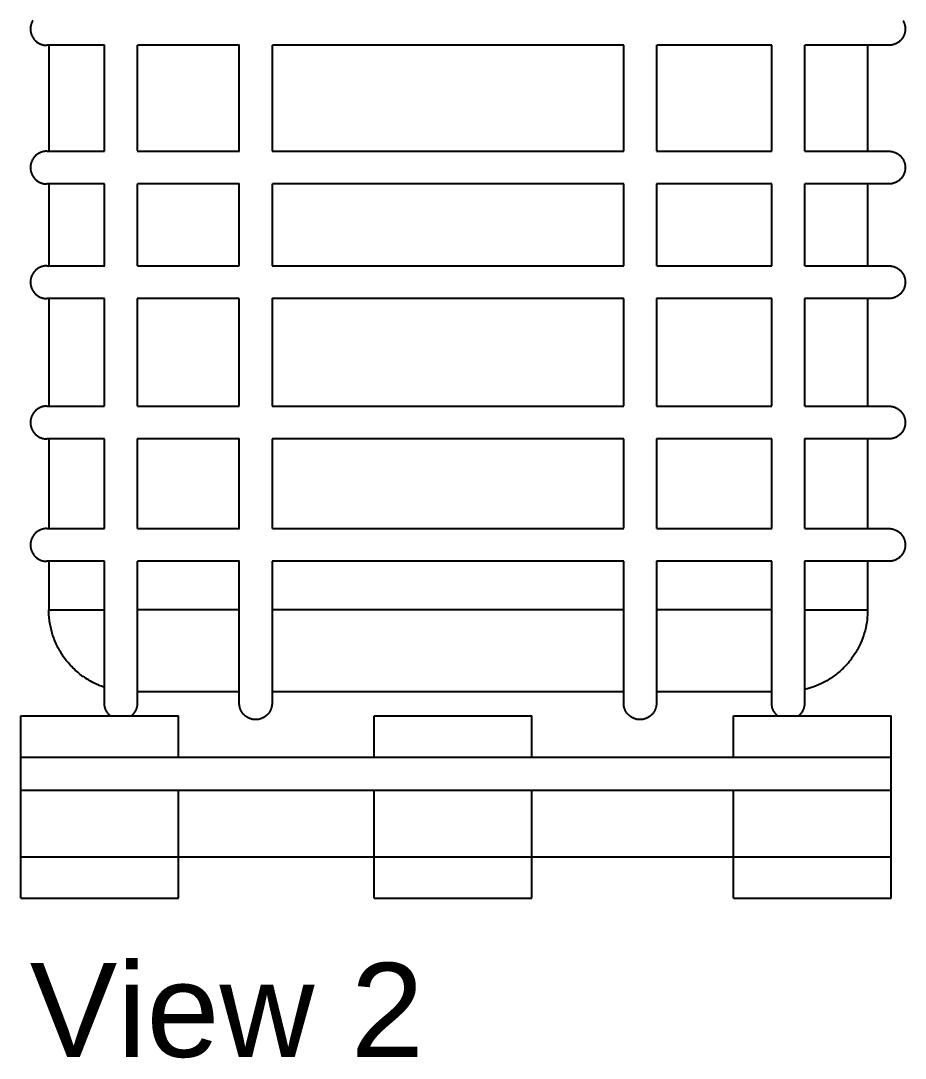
# Model space of a CAD drawing. Header units: millimetres. Extents: x 1.5 to 37.9, y -0.3 to 12.6.
# Drawn here: x 10.155 to 11.235, y 4.995 to 6.262 of the extents above; entities that cross this region are included whole.
import ezdxf

# ---------------------------------------------------------------- set-up
doc = ezdxf.new("R2010")
doc.units = ezdxf.units.MM
doc.layers.add('0.2', color=6, linetype='Continuous', lineweight=15)
doc.layers.add('0.3', color=4, linetype='Continuous', lineweight=20)

msp = doc.modelspace()

# ---------------------------------------------------------------- linework, layer by layer
at = {"layer": '0.2', "lineweight": -3}
for points in [[(10.1891, 5.5431), (10.2572, 5.5431)], [(10.4221, 5.5431), (10.2975, 5.5431)], [(10.8913, 5.5431), (10.4623, 5.5431)], [(11.0721, 5.5431), (10.9315, 5.5431)], [(11.1119, 5.5431), (11.1684, 5.5431), (11.1842, 5.5431), (11.188, 5.5431), (11.1889, 5.5431), (11.1891, 5.5431), (11.1891, 5.5431), (11.1891, 5.5431), (11.1891, 5.5431), (11.1891, 5.5431)], [(10.1549, 5.3631), (10.1549, 5.4136)], [(10.1549, 5.4136), (10.3476, 5.4136)], [(10.3476, 5.3631), (10.3476, 5.4136)], [(10.5865, 5.3631), (10.5865, 5.4136)], [(10.5865, 5.4136), (10.7792, 5.4136)], [(10.7792, 5.3631), (10.7792, 5.4136)], [(11.0253, 5.3631), (11.0253, 5.4136)], [(11.0253, 5.4136), (11.218, 5.4136)], [(11.218, 5.3631), (11.218, 5.4136)], [(10.1549, 5.323), (10.1549, 5.3631)], [(10.1549, 5.3631), (11.0252, 5.3631)], [(11.0253, 5.3631), (11.218, 5.3631)], [(11.218, 5.323), (11.218, 5.3631)], [(10.1549, 5.2416), (10.1549, 5.323)], [(10.1549, 5.323), (11.218, 5.323)], [(10.3476, 5.2416), (10.3476, 5.323)], [(10.5865, 5.2416), (10.5865, 5.323)], [(10.7792, 5.2416), (10.7792, 5.323)], [(11.0253, 5.2416), (11.0253, 5.323)], [(11.218, 5.2416), (11.218, 5.323)], [(10.1549, 5.1911), (10.1549, 5.2416)], [(10.1549, 5.2416), (10.3476, 5.2416)], [(10.3476, 5.1911), (10.3476, 5.2416)], [(10.3476, 5.2416), (10.586, 5.2416)], [(10.5865, 5.2416), (10.7792, 5.2416)], [(10.5865, 5.1911), (10.5865, 5.2416)], [(10.7792, 5.1911), (10.7792, 5.2416)], [(10.7792, 5.2416), (11.0253, 5.2416)], [(11.0253, 5.1911), (11.0253, 5.2416)], [(11.0253, 5.2416), (11.218, 5.2416)], [(11.218, 5.1911), (11.218, 5.2416)], [(10.1549, 5.1911), (10.3476, 5.1911)], [(10.5865, 5.1911), (10.7792, 5.1911)], [(11.0253, 5.1911), (11.218, 5.1911)]]:
    msp.add_lwpolyline(points, dxfattribs=at)
at = {"layer": '0.3', "lineweight": -3}
for points in [[(10.1697, 6.2628), (10.1693, 6.2622), (10.169, 6.2617), (10.1687, 6.2611), (10.1684, 6.2604), (10.1681, 6.2598), (10.1679, 6.2592), (10.1677, 6.2586), (10.1675, 6.258), (10.1673, 6.2573), (10.1672, 6.2567), (10.1671, 6.2561), (10.167, 6.2555), (10.1669, 6.2549), (10.1668, 6.2543), (10.1668, 6.2537), (10.1667, 6.253), (10.1667, 6.2524)], [(11.2321, 6.2628), (11.2324, 6.2622), (11.2327, 6.2617), (11.233, 6.2611), (11.2333, 6.2604), (11.2336, 6.2598), (11.2338, 6.2592), (11.234, 6.2586), (11.2342, 6.258), (11.2344, 6.2573), (11.2345, 6.2567), (11.2347, 6.2561), (11.2348, 6.2555), (11.2348, 6.2549), (11.2349, 6.2543), (11.235, 6.2537), (11.235, 6.253), (11.235, 6.2524)], [(10.1667, 6.2524), (10.1667, 6.2518), (10.1668, 6.2511), (10.1668, 6.2505), (10.1669, 6.2499), (10.167, 6.2493), (10.1671, 6.2487), (10.1672, 6.2481), (10.1673, 6.2475), (10.1675, 6.2468), (10.1677, 6.2462), (10.1679, 6.2456), (10.1681, 6.245), (10.1684, 6.2444), (10.1687, 6.2437), (10.169, 6.2431), (10.1693, 6.2426), (10.1697, 6.242), (10.17, 6.2414), (10.1704, 6.2408), (10.1708, 6.2403), (10.171, 6.24), (10.1712, 6.2397), (10.1717, 6.2392), (10.1721, 6.2387), (10.1726, 6.2382), (10.1731, 6.2377), (10.1736, 6.2373), (10.1741, 6.2368), (10.1747, 6.2364), (10.1752, 6.236), (10.1758, 6.2356), (10.1764, 6.2353), (10.177, 6.235), (10.1775, 6.2346), (10.1781, 6.2343), (10.1787, 6.2341), (10.1794, 6.2338), (10.18, 6.2336), (10.1806, 6.2334), (10.1812, 6.2332), (10.1818, 6.233), (10.1824, 6.2329), (10.183, 6.2327), (10.1837, 6.2326), (10.1843, 6.2326), (10.1849, 6.2325), (10.1855, 6.2324), (10.1861, 6.2324), (10.1867, 6.2324)], [(11.235, 6.2524), (11.235, 6.2518), (11.235, 6.2511), (11.2349, 6.2505), (11.2348, 6.2499), (11.2348, 6.2493), (11.2347, 6.2487), (11.2345, 6.2481), (11.2344, 6.2475), (11.2342, 6.2468), (11.234, 6.2462), (11.2338, 6.2456), (11.2336, 6.245), (11.2333, 6.2444), (11.233, 6.2437), (11.2327, 6.2431), (11.2324, 6.2426), (11.2321, 6.242), (11.2317, 6.2414), (11.2313, 6.2408), (11.2309, 6.2403), (11.2307, 6.24), (11.2305, 6.2397), (11.23, 6.2392), (11.2296, 6.2387), (11.2291, 6.2382), (11.2286, 6.2377), (11.2281, 6.2373), (11.2276, 6.2368), (11.227, 6.2364), (11.2265, 6.236), (11.2259, 6.2356), (11.2254, 6.2353), (11.2248, 6.235), (11.2242, 6.2346), (11.2236, 6.2343), (11.223, 6.2341), (11.2224, 6.2338), (11.2218, 6.2336), (11.2211, 6.2334), (11.2205, 6.2332), (11.2199, 6.233), (11.2193, 6.2329), (11.2187, 6.2327), (11.2181, 6.2326), (11.2175, 6.2326), (11.2169, 6.2325), (11.2162, 6.2324), (11.2156, 6.2324), (11.215, 6.2324)], [(10.2573, 6.2324), (10.1867, 6.2324)], [(10.1891, 6.2324), (10.1891, 6.1031)], [(10.2572, 6.1031), (10.2572, 6.2324)], [(10.2972, 6.2324), (10.2972, 6.1034)], [(10.4221, 6.2324), (10.2975, 6.2324)], [(10.4218, 6.1031), (10.4218, 6.2324)], [(10.4618, 6.2324), (10.4618, 6.1031)], [(10.8913, 6.2324), (10.4623, 6.2324)], [(10.8912, 6.1031), (10.8912, 6.2324)], [(10.9312, 6.2324), (10.9312, 6.1035)], [(11.0721, 6.2324), (10.9316, 6.2324)], [(11.0719, 6.1031), (11.0719, 6.2324)], [(11.1119, 6.2324), (11.1119, 6.1031)], [(11.215, 6.2324), (11.1123, 6.2324)], [(11.1891, 6.2324), (11.1891, 6.1031)], [(10.1867, 6.1031), (10.1861, 6.1031), (10.1855, 6.103), (10.1849, 6.103), (10.1843, 6.1029), (10.1837, 6.1028), (10.183, 6.1027), (10.1824, 6.1026), (10.1818, 6.1025), (10.1812, 6.1023), (10.1806, 6.1021), (10.18, 6.1019), (10.1794, 6.1017), (10.1787, 6.1014), (10.1781, 6.1012), (10.1775, 6.1009), (10.177, 6.1005), (10.1764, 6.1002), (10.1758, 6.0998), (10.1752, 6.0995), (10.1747, 6.0991), (10.1741, 6.0986), (10.1736, 6.0982), (10.1731, 6.0977), (10.1726, 6.0973), (10.1721, 6.0968), (10.1717, 6.0963), (10.1712, 6.0957), (10.171, 6.0955), (10.1708, 6.0952), (10.1704, 6.0947), (10.17, 6.0941), (10.1697, 6.0935), (10.1693, 6.0929), (10.169, 6.0923), (10.1687, 6.0917), (10.1684, 6.0911), (10.1681, 6.0905), (10.1679, 6.0899), (10.1677, 6.0893), (10.1675, 6.0887), (10.1673, 6.088), (10.1672, 6.0874), (10.1671, 6.0868), (10.167, 6.0862), (10.1669, 6.0856), (10.1668, 6.085), (10.1668, 6.0843), (10.1667, 6.0837), (10.1667, 6.0831)], [(10.1867, 6.1031), (10.2572, 6.1031)], [(10.2973, 6.1031), (10.4219, 6.1031)], [(10.4621, 6.1031), (10.8912, 6.1031)], [(10.9314, 6.1031), (11.0719, 6.1031)], [(11.1122, 6.1031), (11.215, 6.1031)], [(11.215, 6.1031), (11.2156, 6.1031), (11.2162, 6.103), (11.2169, 6.103), (11.2175, 6.1029), (11.2181, 6.1028), (11.2187, 6.1027), (11.2193, 6.1026), (11.2199, 6.1025), (11.2205, 6.1023), (11.2211, 6.1021), (11.2218, 6.1019), (11.2224, 6.1017), (11.223, 6.1014), (11.2236, 6.1012), (11.2242, 6.1009), (11.2248, 6.1005), (11.2254, 6.1002), (11.2259, 6.0998), (11.2265, 6.0995), (11.227, 6.0991), (11.2276, 6.0986), (11.2281, 6.0982), (11.2286, 6.0977), (11.2291, 6.0973), (11.2296, 6.0968), (11.23, 6.0963), (11.2305, 6.0957), (11.2307, 6.0955), (11.2309, 6.0952), (11.2313, 6.0947), (11.2317, 6.0941), (11.2321, 6.0935), (11.2324, 6.0929), (11.2327, 6.0923), (11.233, 6.0917), (11.2333, 6.0911), (11.2336, 6.0905), (11.2338, 6.0899), (11.234, 6.0893), (11.2342, 6.0887), (11.2344, 6.088), (11.2345, 6.0874), (11.2347, 6.0868), (11.2348, 6.0862), (11.2348, 6.0856), (11.2349, 6.085), (11.235, 6.0843), (11.235, 6.0837), (11.235, 6.0831)], [(10.1667, 6.0831), (10.1667, 6.0825), (10.1668, 6.0818), (10.1668, 6.0812), (10.1669, 6.0806), (10.167, 6.08), (10.1671, 6.0794), (10.1672, 6.0787), (10.1673, 6.0782), (10.1675, 6.0775), (10.1677, 6.0769), (10.1679, 6.0763), (10.1681, 6.0757), (10.1684, 6.075), (10.1687, 6.0744), (10.169, 6.0738), (10.1693, 6.0733), (10.1697, 6.0727), (10.17, 6.0721), (10.1704, 6.0715), (10.1708, 6.071), (10.171, 6.0707), (10.1712, 6.0704), (10.1717, 6.0699), (10.1721, 6.0694), (10.1726, 6.0689), (10.1731, 6.0684), (10.1736, 6.068), (10.1741, 6.0675), (10.1747, 6.0671), (10.1752, 6.0667), (10.1758, 6.0663), (10.1764, 6.066), (10.177, 6.0656), (10.1775, 6.0653), (10.1781, 6.065), (10.1787, 6.0647), (10.1794, 6.0645), (10.18, 6.0643), (10.1806, 6.0641), (10.1812, 6.0639), (10.1818, 6.0637), (10.1824, 6.0636), (10.183, 6.0634), (10.1837, 6.0633), (10.1843, 6.0632), (10.1849, 6.0632), (10.1855, 6.0631), (10.1861, 6.0631), (10.1867, 6.0631)], [(11.235, 6.0831), (11.235, 6.0825), (11.235, 6.0818), (11.2349, 6.0812), (11.2348, 6.0806), (11.2348, 6.08), (11.2347, 6.0794), (11.2345, 6.0787), (11.2344, 6.0782), (11.2342, 6.0775), (11.234, 6.0769), (11.2338, 6.0763), (11.2336, 6.0757), (11.2333, 6.075), (11.233, 6.0744), (11.2327, 6.0738), (11.2324, 6.0733), (11.2321, 6.0727), (11.2317, 6.0721), (11.2313, 6.0715), (11.2309, 6.071), (11.2307, 6.0707), (11.2305, 6.0704), (11.23, 6.0699), (11.2296, 6.0694), (11.2291, 6.0689), (11.2286, 6.0684), (11.2281, 6.068), (11.2276, 6.0675), (11.227, 6.0671), (11.2265, 6.0667), (11.2259, 6.0663), (11.2254, 6.066), (11.2248, 6.0656), (11.2242, 6.0653), (11.2236, 6.065), (11.223, 6.0647), (11.2224, 6.0645), (11.2218, 6.0643), (11.2211, 6.0641), (11.2205, 6.0639), (11.2199, 6.0637), (11.2193, 6.0636), (11.2187, 6.0634), (11.2181, 6.0633), (11.2175, 6.0632), (11.2169, 6.0632), (11.2162, 6.0631), (11.2156, 6.0631), (11.215, 6.0631)], [(10.2572, 6.0631), (10.1867, 6.0631)], [(10.1891, 6.0631), (10.1891, 5.9633)], [(10.2572, 5.9631), (10.2572, 6.0632)], [(10.2972, 6.0631), (10.2972, 5.9631)], [(10.4218, 6.0631), (10.2974, 6.0631)], [(10.4218, 5.9631), (10.4218, 6.0635)], [(10.4618, 6.0631), (10.4618, 5.9631)], [(10.8912, 6.0631), (10.4622, 6.0631)], [(10.8912, 5.9631), (10.8912, 6.0631)], [(10.9312, 6.0631), (10.9312, 5.9631)], [(11.072, 6.0631), (10.9314, 6.0631)], [(11.0719, 5.9631), (11.0719, 6.0631)], [(11.1119, 6.0631), (11.1119, 5.9631)], [(11.215, 6.0631), (11.1122, 6.0631)], [(11.1891, 6.0631), (11.1891, 5.9633)], [(10.1867, 5.9631), (10.1861, 5.9631), (10.1855, 5.9631), (10.1849, 5.9631), (10.1843, 5.963), (10.1837, 5.9629), (10.183, 5.9628), (10.1824, 5.9627), (10.1818, 5.9625), (10.1812, 5.9624), (10.1806, 5.9622), (10.18, 5.962), (10.1794, 5.9617), (10.1787, 5.9615), (10.1781, 5.9612), (10.1775, 5.9609), (10.177, 5.9606), (10.1764, 5.9603), (10.1758, 5.9599), (10.1752, 5.9595), (10.1747, 5.9591), (10.1741, 5.9587), (10.1736, 5.9583), (10.1731, 5.9578), (10.1726, 5.9573), (10.1721, 5.9568), (10.1717, 5.9563), (10.1712, 5.9558), (10.171, 5.9555), (10.1708, 5.9552), (10.1704, 5.9547), (10.17, 5.9541), (10.1697, 5.9536), (10.1693, 5.953), (10.169, 5.9524), (10.1687, 5.9518), (10.1684, 5.9512), (10.1681, 5.9506), (10.1679, 5.95), (10.1677, 5.9493), (10.1675, 5.9487), (10.1673, 5.9481), (10.1672, 5.9475), (10.1671, 5.9469), (10.167, 5.9463), (10.1669, 5.9456), (10.1668, 5.945), (10.1668, 5.9444), (10.1667, 5.9438), (10.1667, 5.9431)], [(10.1867, 5.9631), (10.2575, 5.9631)], [(10.2977, 5.9631), (10.4218, 5.9631)], [(10.4619, 5.9631), (10.8915, 5.9631)], [(10.9317, 5.9631), (11.0722, 5.9631)], [(11.1124, 5.9631), (11.215, 5.9631)], [(11.215, 5.9631), (11.2156, 5.9631), (11.2162, 5.9631), (11.2169, 5.9631), (11.2175, 5.963), (11.2181, 5.9629), (11.2187, 5.9628), (11.2193, 5.9627), (11.2199, 5.9625), (11.2205, 5.9624), (11.2211, 5.9622), (11.2218, 5.962), (11.2224, 5.9617), (11.223, 5.9615), (11.2236, 5.9612), (11.2242, 5.9609), (11.2248, 5.9606), (11.2254, 5.9603), (11.2259, 5.9599), (11.2265, 5.9595), (11.227, 5.9591), (11.2276, 5.9587), (11.2281, 5.9583), (11.2286, 5.9578), (11.2291, 5.9573), (11.2296, 5.9568), (11.23, 5.9563), (11.2305, 5.9558), (11.2307, 5.9555), (11.2309, 5.9552), (11.2313, 5.9547), (11.2317, 5.9541), (11.2321, 5.9536), (11.2324, 5.953), (11.2327, 5.9524), (11.233, 5.9518), (11.2333, 5.9512), (11.2336, 5.9506), (11.2338, 5.95), (11.234, 5.9493), (11.2342, 5.9487), (11.2344, 5.9481), (11.2345, 5.9475), (11.2347, 5.9469), (11.2348, 5.9463), (11.2348, 5.9456), (11.2349, 5.945), (11.235, 5.9444), (11.235, 5.9438), (11.235, 5.9431)], [(10.1667, 5.9431), (10.1667, 5.9425), (10.1668, 5.9419), (10.1668, 5.9413), (10.1669, 5.9406), (10.167, 5.94), (10.1671, 5.9394), (10.1672, 5.9388), (10.1673, 5.9382), (10.1675, 5.9376), (10.1677, 5.9369), (10.1679, 5.9363), (10.1681, 5.9357), (10.1684, 5.9351), (10.1687, 5.9345), (10.169, 5.9339), (10.1693, 5.9333), (10.1697, 5.9327), (10.17, 5.9321), (10.1704, 5.9316), (10.1708, 5.931), (10.171, 5.9308), (10.1712, 5.9305), (10.1717, 5.93), (10.1721, 5.9295), (10.1726, 5.929), (10.1731, 5.9285), (10.1736, 5.928), (10.1741, 5.9276), (10.1747, 5.9272), (10.1752, 5.9268), (10.1758, 5.9264), (10.1764, 5.926), (10.177, 5.9257), (10.1775, 5.9254), (10.1781, 5.9251), (10.1787, 5.9248), (10.1794, 5.9245), (10.18, 5.9243), (10.1806, 5.9241), (10.1812, 5.9239), (10.1818, 5.9237), (10.1824, 5.9236), (10.183, 5.9235), (10.1837, 5.9234), (10.1843, 5.9233), (10.1849, 5.9232), (10.1855, 5.9232), (10.1861, 5.9231), (10.1867, 5.9231)], [(11.235, 5.9431), (11.235, 5.9425), (11.235, 5.9419), (11.2349, 5.9413), (11.2348, 5.9406), (11.2348, 5.94), (11.2347, 5.9394), (11.2345, 5.9388), (11.2344, 5.9382), (11.2342, 5.9376), (11.234, 5.9369), (11.2338, 5.9363), (11.2336, 5.9357), (11.2333, 5.9351), (11.233, 5.9345), (11.2327, 5.9339), (11.2324, 5.9333), (11.2321, 5.9327), (11.2317, 5.9321), (11.2313, 5.9316), (11.2309, 5.931), (11.2307, 5.9308), (11.2305, 5.9305), (11.23, 5.93), (11.2296, 5.9295), (11.2291, 5.929), (11.2286, 5.9285), (11.2281, 5.928), (11.2276, 5.9276), (11.227, 5.9272), (11.2265, 5.9268), (11.2259, 5.9264), (11.2254, 5.926), (11.2248, 5.9257), (11.2242, 5.9254), (11.2236, 5.9251), (11.223, 5.9248), (11.2224, 5.9245), (11.2218, 5.9243), (11.2211, 5.9241), (11.2205, 5.9239), (11.2199, 5.9237), (11.2193, 5.9236), (11.2187, 5.9235), (11.2181, 5.9234), (11.2175, 5.9233), (11.2169, 5.9232), (11.2162, 5.9232), (11.2156, 5.9231), (11.215, 5.9231)], [(10.2572, 5.9231), (10.1867, 5.9231)], [(10.1891, 5.9231), (10.1891, 5.7918)], [(10.2572, 5.7921), (10.2572, 5.9231)], [(10.4218, 5.9231), (10.2972, 5.9231)], [(10.2972, 5.9231), (10.2972, 5.7918)], [(10.4218, 5.7918), (10.4218, 5.9231)], [(10.4618, 5.9235), (10.4618, 5.7918)], [(10.8912, 5.9231), (10.462, 5.9231)], [(10.8912, 5.7922), (10.8912, 5.9231)], [(10.9312, 5.9233), (10.9312, 5.7918)], [(11.0719, 5.9231), (10.9312, 5.9231)], [(11.0719, 5.7922), (11.0719, 5.9231)], [(11.1119, 5.9232), (11.1119, 5.7918)], [(11.215, 5.9231), (11.1119, 5.9231)], [(11.1891, 5.9231), (11.1891, 5.7918)], [(10.1867, 5.7918), (10.1861, 5.7918), (10.1855, 5.7917), (10.1849, 5.7917), (10.1843, 5.7916), (10.1837, 5.7915), (10.183, 5.7914), (10.1824, 5.7913), (10.1818, 5.7912), (10.1812, 5.791), (10.1806, 5.7908), (10.18, 5.7906), (10.1794, 5.7904), (10.1787, 5.7901), (10.1781, 5.7898), (10.1775, 5.7895), (10.177, 5.7892), (10.1764, 5.7889), (10.1758, 5.7885), (10.1752, 5.7881), (10.1747, 5.7877), (10.1741, 5.7873), (10.1736, 5.7869), (10.1731, 5.7864), (10.1726, 5.7859), (10.1721, 5.7854), (10.1717, 5.7849), (10.1712, 5.7844), (10.171, 5.7841), (10.1708, 5.7839), (10.1704, 5.7833), (10.17, 5.7828), (10.1697, 5.7822), (10.1693, 5.7816), (10.169, 5.781), (10.1687, 5.7804), (10.1684, 5.7798), (10.1681, 5.7792), (10.1679, 5.7786), (10.1677, 5.778), (10.1675, 5.7773), (10.1673, 5.7767), (10.1672, 5.7761), (10.1671, 5.7755), (10.167, 5.7749), (10.1669, 5.7743), (10.1668, 5.7736), (10.1668, 5.773), (10.1667, 5.7724), (10.1667, 5.7718)], [(10.1867, 5.7918), (10.2572, 5.7918)], [(10.2975, 5.7918), (10.4218, 5.7918)], [(10.4618, 5.7918), (10.8912, 5.7918)], [(10.9312, 5.7918), (11.0719, 5.7918)], [(11.1123, 5.7918), (11.215, 5.7918)], [(11.215, 5.7918), (11.2156, 5.7918), (11.2162, 5.7917), (11.2169, 5.7917), (11.2175, 5.7916), (11.2181, 5.7915), (11.2187, 5.7914), (11.2193, 5.7913), (11.2199, 5.7912), (11.2205, 5.791), (11.2211, 5.7908), (11.2218, 5.7906), (11.2224, 5.7904), (11.223, 5.7901), (11.2236, 5.7898), (11.2242, 5.7895), (11.2248, 5.7892), (11.2254, 5.7889), (11.2259, 5.7885), (11.2265, 5.7881), (11.227, 5.7877), (11.2276, 5.7873), (11.2281, 5.7869), (11.2286, 5.7864), (11.2291, 5.7859), (11.2296, 5.7854), (11.23, 5.7849), (11.2305, 5.7844), (11.2307, 5.7841), (11.2309, 5.7839), (11.2313, 5.7833), (11.2317, 5.7828), (11.2321, 5.7822), (11.2324, 5.7816), (11.2327, 5.781), (11.233, 5.7804), (11.2333, 5.7798), (11.2336, 5.7792), (11.2338, 5.7786), (11.234, 5.778), (11.2342, 5.7773), (11.2344, 5.7767), (11.2345, 5.7761), (11.2347, 5.7755), (11.2348, 5.7749), (11.2348, 5.7743), (11.2349, 5.7736), (11.235, 5.773), (11.235, 5.7724), (11.235, 5.7718)], [(10.1667, 5.7718), (10.1667, 5.7711), (10.1668, 5.7705), (10.1668, 5.7699), (10.1669, 5.7693), (10.167, 5.7686), (10.1671, 5.768), (10.1672, 5.7674), (10.1673, 5.7668), (10.1675, 5.7662), (10.1677, 5.7656), (10.1679, 5.7649), (10.1681, 5.7643), (10.1684, 5.7637), (10.1687, 5.7631), (10.169, 5.7625), (10.1693, 5.7619), (10.1697, 5.7613), (10.17, 5.7608), (10.1704, 5.7602), (10.1708, 5.7597), (10.171, 5.7594), (10.1712, 5.7591), (10.1717, 5.7586), (10.1721, 5.7581), (10.1726, 5.7576), (10.1731, 5.7571), (10.1736, 5.7566), (10.1741, 5.7562), (10.1747, 5.7558), (10.1752, 5.7554), (10.1758, 5.755), (10.1764, 5.7546), (10.177, 5.7543), (10.1775, 5.754), (10.1781, 5.7537), (10.1787, 5.7534), (10.1794, 5.7532), (10.18, 5.7529), (10.1806, 5.7527), (10.1812, 5.7525), (10.1818, 5.7524), (10.1824, 5.7522), (10.183, 5.7521), (10.1837, 5.752), (10.1843, 5.7519), (10.1849, 5.7518), (10.1855, 5.7518), (10.1861, 5.7518), (10.1867, 5.7518)], [(11.235, 5.7718), (11.235, 5.7711), (11.235, 5.7705), (11.2349, 5.7699), (11.2348, 5.7693), (11.2348, 5.7686), (11.2347, 5.768), (11.2345, 5.7674), (11.2344, 5.7668), (11.2342, 5.7662), (11.234, 5.7656), (11.2338, 5.7649), (11.2336, 5.7643), (11.2333, 5.7637), (11.233, 5.7631), (11.2327, 5.7625), (11.2324, 5.7619), (11.2321, 5.7613), (11.2317, 5.7608), (11.2313, 5.7602), (11.2309, 5.7597), (11.2307, 5.7594), (11.2305, 5.7591), (11.23, 5.7586), (11.2296, 5.7581), (11.2291, 5.7576), (11.2286, 5.7571), (11.2281, 5.7566), (11.2276, 5.7562), (11.227, 5.7558), (11.2265, 5.7554), (11.2259, 5.755), (11.2254, 5.7546), (11.2248, 5.7543), (11.2242, 5.754), (11.2236, 5.7537), (11.223, 5.7534), (11.2224, 5.7532), (11.2218, 5.7529), (11.2211, 5.7527), (11.2205, 5.7525), (11.2199, 5.7524), (11.2193, 5.7522), (11.2187, 5.7521), (11.2181, 5.752), (11.2175, 5.7519), (11.2169, 5.7518), (11.2162, 5.7518), (11.2156, 5.7518), (11.215, 5.7518)], [(10.1891, 5.7519), (10.1891, 5.6423)], [(10.4618, 5.7519), (10.4618, 5.6423)], [(11.1891, 5.7519), (11.1891, 5.6423)], [(10.2574, 5.7518), (10.1867, 5.7518)], [(10.2572, 5.6424), (10.2572, 5.7518)], [(10.4222, 5.7518), (10.2972, 5.7518)], [(10.2972, 5.7518), (10.2972, 5.6423)], [(10.4218, 5.6423), (10.4218, 5.7518)], [(10.8915, 5.7518), (10.4619, 5.7518)], [(10.8912, 5.6426), (10.8912, 5.7518)], [(10.9312, 5.7518), (10.9312, 5.6423)], [(11.0722, 5.7518), (10.9312, 5.7518)], [(11.0719, 5.6423), (11.0719, 5.7518)], [(11.1119, 5.7518), (11.1119, 5.6423)], [(11.215, 5.7518), (11.1119, 5.7518)], [(10.1867, 5.6423), (10.1861, 5.6423), (10.1855, 5.6422), (10.1849, 5.6422), (10.1843, 5.6421), (10.1837, 5.642), (10.183, 5.6419), (10.1824, 5.6418), (10.1818, 5.6417), (10.1812, 5.6415), (10.1806, 5.6413), (10.18, 5.6411), (10.1794, 5.6409), (10.1787, 5.6406), (10.1781, 5.6404), (10.1775, 5.6401), (10.177, 5.6397), (10.1764, 5.6394), (10.1758, 5.639), (10.1752, 5.6387), (10.1747, 5.6383), (10.1741, 5.6378), (10.1736, 5.6374), (10.1731, 5.6369), (10.1726, 5.6365), (10.1721, 5.636), (10.1717, 5.6355), (10.1712, 5.6349), (10.171, 5.6347), (10.1708, 5.6344), (10.1704, 5.6339), (10.17, 5.6333), (10.1697, 5.6327), (10.1693, 5.6321), (10.169, 5.6315), (10.1687, 5.6309), (10.1684, 5.6303), (10.1681, 5.6297), (10.1679, 5.6291), (10.1677, 5.6285), (10.1675, 5.6279), (10.1673, 5.6272), (10.1672, 5.6266), (10.1671, 5.626), (10.167, 5.6254), (10.1669, 5.6248), (10.1668, 5.6242), (10.1668, 5.6235), (10.1667, 5.6229), (10.1667, 5.6223)], [(10.1867, 5.6423), (10.2572, 5.6423)], [(10.2974, 5.6423), (10.422, 5.6423)], [(10.4622, 5.6423), (10.8912, 5.6423)], [(10.9315, 5.6423), (11.0721, 5.6423)], [(11.1123, 5.6423), (11.215, 5.6423)], [(11.215, 5.6423), (11.2156, 5.6423), (11.2162, 5.6422), (11.2169, 5.6422), (11.2175, 5.6421), (11.2181, 5.642), (11.2187, 5.6419), (11.2193, 5.6418), (11.2199, 5.6417), (11.2205, 5.6415), (11.2211, 5.6413), (11.2218, 5.6411), (11.2224, 5.6409), (11.223, 5.6406), (11.2236, 5.6404), (11.2242, 5.6401), (11.2248, 5.6397), (11.2254, 5.6394), (11.2259, 5.639), (11.2265, 5.6387), (11.227, 5.6383), (11.2276, 5.6378), (11.2281, 5.6374), (11.2286, 5.6369), (11.2291, 5.6365), (11.2296, 5.636), (11.23, 5.6355), (11.2305, 5.6349), (11.2307, 5.6347), (11.2309, 5.6344), (11.2313, 5.6339), (11.2317, 5.6333), (11.2321, 5.6327), (11.2324, 5.6321), (11.2327, 5.6315), (11.233, 5.6309), (11.2333, 5.6303), (11.2336, 5.6297), (11.2338, 5.6291), (11.234, 5.6285), (11.2342, 5.6279), (11.2344, 5.6272), (11.2345, 5.6266), (11.2347, 5.626), (11.2348, 5.6254), (11.2348, 5.6248), (11.2349, 5.6242), (11.235, 5.6235), (11.235, 5.6229), (11.235, 5.6223)], [(10.1667, 5.6223), (10.1667, 5.6217), (10.1668, 5.621), (10.1668, 5.6204), (10.1669, 5.6198), (10.167, 5.6192), (10.1671, 5.6186), (10.1672, 5.6179), (10.1673, 5.6174), (10.1675, 5.6167), (10.1677, 5.6161), (10.1679, 5.6155), (10.1681, 5.6149), (10.1684, 5.6142), (10.1687, 5.6136), (10.169, 5.613), (10.1693, 5.6125), (10.1697, 5.6119), (10.17, 5.6113), (10.1704, 5.6107), (10.1708, 5.6102), (10.171, 5.6099), (10.1712, 5.6096), (10.1717, 5.6091), (10.1721, 5.6086), (10.1726, 5.6081), (10.1731, 5.6076), (10.1736, 5.6072), (10.1741, 5.6067), (10.1747, 5.6063), (10.1752, 5.6059), (10.1758, 5.6055), (10.1764, 5.6052), (10.177, 5.6048), (10.1775, 5.6045), (10.1781, 5.6042), (10.1787, 5.6039), (10.1794, 5.6037), (10.18, 5.6035), (10.1806, 5.6032), (10.1812, 5.6031), (10.1818, 5.6029), (10.1824, 5.6028), (10.183, 5.6026), (10.1837, 5.6025), (10.1843, 5.6024), (10.1849, 5.6024), (10.1855, 5.6023), (10.1861, 5.6023), (10.1867, 5.6023)], [(11.235, 5.6223), (11.235, 5.6217), (11.235, 5.621), (11.2349, 5.6204), (11.2348, 5.6198), (11.2348, 5.6192), (11.2347, 5.6186), (11.2345, 5.6179), (11.2344, 5.6174), (11.2342, 5.6167), (11.234, 5.6161), (11.2338, 5.6155), (11.2336, 5.6149), (11.2333, 5.6142), (11.233, 5.6136), (11.2327, 5.613), (11.2324, 5.6125), (11.2321, 5.6119), (11.2317, 5.6113), (11.2313, 5.6107), (11.2309, 5.6102), (11.2307, 5.6099), (11.2305, 5.6096), (11.23, 5.6091), (11.2296, 5.6086), (11.2291, 5.6081), (11.2286, 5.6076), (11.2281, 5.6072), (11.2276, 5.6067), (11.227, 5.6063), (11.2265, 5.6059), (11.2259, 5.6055), (11.2254, 5.6052), (11.2248, 5.6048), (11.2242, 5.6045), (11.2236, 5.6042), (11.223, 5.6039), (11.2224, 5.6037), (11.2218, 5.6035), (11.2211, 5.6032), (11.2205, 5.6031), (11.2199, 5.6029), (11.2193, 5.6028), (11.2187, 5.6026), (11.2181, 5.6025), (11.2175, 5.6024), (11.2169, 5.6024), (11.2162, 5.6023), (11.2156, 5.6023), (11.215, 5.6023)], [(10.2572, 5.6023), (10.1867, 5.6023)], [(10.1891, 5.6023), (10.1891, 5.5431)], [(10.2572, 5.429), (10.2572, 5.6026)], [(10.2972, 5.6023), (10.2972, 5.429)], [(10.4221, 5.6023), (10.2975, 5.6023)], [(10.4218, 5.429), (10.4218, 5.6023)], [(10.8914, 5.6023), (10.4618, 5.6023)], [(10.4618, 5.6023), (10.4618, 5.429)], [(10.8912, 5.429), (10.8912, 5.6023)], [(11.0722, 5.6023), (10.9312, 5.6023)], [(10.9312, 5.6023), (10.9312, 5.429)], [(11.0719, 5.429), (11.0719, 5.6023)], [(11.1119, 5.6023), (11.1119, 5.429)], [(11.215, 5.6023), (11.1119, 5.6023)], [(11.1891, 5.6023), (11.1891, 5.5431)], [(10.2572, 5.4484), (10.2553, 5.449), (10.2535, 5.4497), (10.2517, 5.4504), (10.2499, 5.4512), (10.2481, 5.4519), (10.2463, 5.4528), (10.2446, 5.4536), (10.2428, 5.4545), (10.2411, 5.4555), (10.2393, 5.4564), (10.2376, 5.4574), (10.2359, 5.4585), (10.2342, 5.4596), (10.2326, 5.4607), (10.2309, 5.4618), (10.2293, 5.463), (10.2277, 5.4643), (10.2261, 5.4655), (10.2246, 5.4668), (10.223, 5.4681), (10.2215, 5.4695), (10.22, 5.4709), (10.2186, 5.4723), (10.2172, 5.4737), (10.2158, 5.4752), (10.2144, 5.4767), (10.2131, 5.4782), (10.2118, 5.4798), (10.2105, 5.4813), (10.2093, 5.4829), (10.2081, 5.4846), (10.2069, 5.4862), (10.2058, 5.4879), (10.2047, 5.4895), (10.2037, 5.4912), (10.2026, 5.493), (10.2017, 5.4947), (10.2007, 5.4964), (10.1998, 5.4982), (10.1989, 5.5), (10.1981, 5.5017), (10.1973, 5.5035), (10.1966, 5.5053), (10.1959, 5.5071), (10.1952, 5.509), (10.1945, 5.5108), (10.1939, 5.5126), (10.1934, 5.5144), (10.1928, 5.5162), (10.1923, 5.5181), (10.1919, 5.5199), (10.1915, 5.5217), (10.1911, 5.5235), (10.1907, 5.5253), (10.1904, 5.5272), (10.1902, 5.529), (10.1899, 5.5308), (10.1897, 5.5326), (10.1895, 5.5344), (10.1894, 5.5361), (10.1893, 5.5379), (10.1892, 5.5397), (10.1891, 5.5431)], [(11.1891, 5.5431), (11.1891, 5.5401), (11.189, 5.537), (11.1887, 5.5338), (11.1884, 5.5307), (11.1879, 5.5275), (11.1873, 5.5243), (11.1867, 5.521), (11.1859, 5.5178), (11.185, 5.5146), (11.184, 5.5114), (11.1828, 5.5082), (11.1816, 5.505), (11.1802, 5.5018), (11.1787, 5.4987), (11.1779, 5.4971), (11.1771, 5.4956), (11.1763, 5.494), (11.1754, 5.4925), (11.1745, 5.491), (11.1735, 5.4895), (11.1726, 5.488), (11.1716, 5.4865), (11.1706, 5.4851), (11.1695, 5.4836), (11.1685, 5.4822), (11.1674, 5.4808), (11.1662, 5.4794), (11.1651, 5.4781), (11.1639, 5.4767), (11.1627, 5.4754), (11.1615, 5.4741), (11.1602, 5.4728), (11.159, 5.4715), (11.1577, 5.4703), (11.1564, 5.4691), (11.155, 5.4679), (11.1537, 5.4667), (11.1523, 5.4656), (11.1509, 5.4645), (11.1495, 5.4634), (11.1481, 5.4623), (11.1466, 5.4613), (11.1452, 5.4603), (11.1437, 5.4593), (11.1422, 5.4584), (11.1407, 5.4574), (11.1392, 5.4565), (11.1376, 5.4557), (11.1361, 5.4548), (11.1345, 5.454)], [(11.1345, 5.454), (11.1318, 5.4527), (11.1291, 5.4515), (11.1263, 5.4503), (11.1235, 5.4492), (11.1207, 5.4483), (11.1179, 5.4474), (11.1151, 5.4466), (11.1123, 5.4459)], [(10.4223, 5.4431), (10.2972, 5.4431)], [(10.8916, 5.4431), (10.4619, 5.4431)], [(11.0722, 5.4431), (10.9312, 5.4431)], [(10.2644, 5.4136), (10.264, 5.4139), (10.2637, 5.4142), (10.2633, 5.4146), (10.263, 5.4149), (10.2625, 5.4154), (10.262, 5.4159), (10.2616, 5.4164), (10.2612, 5.417), (10.2608, 5.4175), (10.2604, 5.4181), (10.26, 5.4186), (10.2597, 5.4192), (10.2594, 5.4198), (10.2591, 5.4204), (10.2588, 5.421), (10.2586, 5.4216), (10.2583, 5.4222), (10.2581, 5.4229), (10.2579, 5.4235), (10.2578, 5.4241), (10.2576, 5.4247), (10.2575, 5.4253), (10.2574, 5.4259), (10.2573, 5.4265), (10.2572, 5.4272), (10.2572, 5.4278), (10.2572, 5.4284), (10.2572, 5.429)], [(10.2972, 5.429), (10.2972, 5.4284), (10.2971, 5.4278), (10.2971, 5.4272), (10.297, 5.4265), (10.2969, 5.4259), (10.2968, 5.4253), (10.2967, 5.4247), (10.2966, 5.4241), (10.2964, 5.4235), (10.2962, 5.4229), (10.296, 5.4222), (10.2958, 5.4216), (10.2955, 5.421), (10.2952, 5.4204), (10.2949, 5.4198), (10.2946, 5.4192), (10.2943, 5.4186), (10.2939, 5.4181), (10.2935, 5.4175), (10.2931, 5.417), (10.2927, 5.4164), (10.2923, 5.4159), (10.2918, 5.4154), (10.2913, 5.4149), (10.2911, 5.4146), (10.2908, 5.4144), (10.2905, 5.4141), (10.2902, 5.4139)], [(10.4418, 5.409), (10.4412, 5.409), (10.4405, 5.409), (10.4399, 5.4091), (10.4393, 5.4092), (10.4387, 5.4092), (10.4381, 5.4093), (10.4375, 5.4095), (10.4369, 5.4096), (10.4362, 5.4098), (10.4356, 5.41), (10.435, 5.4102), (10.4344, 5.4104), (10.4337, 5.4107), (10.4331, 5.411), (10.4325, 5.4113), (10.432, 5.4116), (10.4314, 5.4119), (10.4308, 5.4123), (10.4302, 5.4127), (10.4297, 5.4131), (10.4294, 5.4133), (10.4291, 5.4135), (10.4286, 5.414), (10.4281, 5.4144), (10.4276, 5.4149), (10.4271, 5.4154), (10.4267, 5.4159), (10.4262, 5.4164), (10.4258, 5.417), (10.4254, 5.4175), (10.425, 5.4181), (10.4247, 5.4186), (10.4243, 5.4192), (10.424, 5.4198), (10.4237, 5.4204), (10.4234, 5.421), (10.4232, 5.4216), (10.423, 5.4222), (10.4228, 5.4229), (10.4226, 5.4235), (10.4224, 5.4241), (10.4223, 5.4247), (10.4221, 5.4253), (10.422, 5.4259), (10.4219, 5.4265), (10.4219, 5.4272), (10.4218, 5.4278), (10.4218, 5.4284), (10.4218, 5.429)], [(10.4618, 5.429), (10.4618, 5.4284), (10.4618, 5.4278), (10.4617, 5.4272), (10.4616, 5.4265), (10.4616, 5.4259), (10.4614, 5.4253), (10.4613, 5.4247), (10.4612, 5.4241), (10.461, 5.4235), (10.4608, 5.4229), (10.4606, 5.4222), (10.4604, 5.4216), (10.4601, 5.421), (10.4599, 5.4204), (10.4596, 5.4198), (10.4592, 5.4192), (10.4589, 5.4186), (10.4585, 5.4181), (10.4582, 5.4175), (10.4578, 5.417), (10.4573, 5.4164), (10.4569, 5.4159), (10.4564, 5.4154), (10.456, 5.4149), (10.4555, 5.4144), (10.455, 5.414), (10.4544, 5.4135), (10.4542, 5.4133), (10.4539, 5.4131), (10.4534, 5.4127), (10.4528, 5.4123), (10.4522, 5.4119), (10.4516, 5.4116), (10.451, 5.4113), (10.4504, 5.411), (10.4498, 5.4107), (10.4492, 5.4104), (10.4486, 5.4102), (10.448, 5.41), (10.4474, 5.4098), (10.4467, 5.4096), (10.4461, 5.4095), (10.4455, 5.4093), (10.4449, 5.4092), (10.4443, 5.4092), (10.4437, 5.4091), (10.443, 5.409), (10.4424, 5.409), (10.4418, 5.409)], [(10.9112, 5.409), (10.9105, 5.409), (10.9099, 5.409), (10.9093, 5.4091), (10.9087, 5.4092), (10.908, 5.4092), (10.9074, 5.4093), (10.9068, 5.4095), (10.9062, 5.4096), (10.9056, 5.4098), (10.905, 5.41), (10.9043, 5.4102), (10.9037, 5.4104), (10.9031, 5.4107), (10.9025, 5.411), (10.9019, 5.4113), (10.9013, 5.4116), (10.9007, 5.4119), (10.9001, 5.4123), (10.8996, 5.4127), (10.8991, 5.4131), (10.8988, 5.4133), (10.8985, 5.4135), (10.898, 5.414), (10.8975, 5.4144), (10.897, 5.4149), (10.8965, 5.4154), (10.896, 5.4159), (10.8956, 5.4164), (10.8952, 5.417), (10.8948, 5.4175), (10.8944, 5.4181), (10.894, 5.4186), (10.8937, 5.4192), (10.8934, 5.4198), (10.8931, 5.4204), (10.8928, 5.421), (10.8926, 5.4216), (10.8923, 5.4222), (10.8921, 5.4229), (10.8919, 5.4235), (10.8918, 5.4241), (10.8916, 5.4247), (10.8915, 5.4253), (10.8914, 5.4259), (10.8913, 5.4265), (10.8912, 5.4272), (10.8912, 5.4278), (10.8912, 5.4284), (10.8912, 5.429)], [(10.9312, 5.429), (10.9311, 5.4284), (10.9311, 5.4278), (10.9311, 5.4272), (10.931, 5.4265), (10.9309, 5.4259), (10.9308, 5.4253), (10.9307, 5.4247), (10.9305, 5.4241), (10.9304, 5.4235), (10.9302, 5.4229), (10.93, 5.4222), (10.9298, 5.4216), (10.9295, 5.421), (10.9292, 5.4204), (10.9289, 5.4198), (10.9286, 5.4192), (10.9283, 5.4186), (10.9279, 5.4181), (10.9275, 5.4175), (10.9271, 5.417), (10.9267, 5.4164), (10.9263, 5.4159), (10.9258, 5.4154), (10.9253, 5.4149), (10.9248, 5.4144), (10.9243, 5.414), (10.9238, 5.4135), (10.9235, 5.4133), (10.9233, 5.4131), (10.9227, 5.4127), (10.9222, 5.4123), (10.9216, 5.4119), (10.921, 5.4116), (10.9204, 5.4113), (10.9198, 5.411), (10.9192, 5.4107), (10.9186, 5.4104), (10.918, 5.4102), (10.9174, 5.41), (10.9167, 5.4098), (10.9161, 5.4096), (10.9155, 5.4095), (10.9149, 5.4093), (10.9143, 5.4092), (10.9137, 5.4092), (10.913, 5.4091), (10.9124, 5.409), (10.9118, 5.409), (10.9112, 5.409)], [(11.0792, 5.4136), (11.0788, 5.4139), (11.0784, 5.4142), (11.0781, 5.4146), (11.0778, 5.4149), (11.0773, 5.4154), (11.0768, 5.4159), (11.0764, 5.4164), (11.076, 5.417), (11.0756, 5.4175), (11.0752, 5.4181), (11.0748, 5.4186), (11.0745, 5.4192), (11.0742, 5.4198), (11.0739, 5.4204), (11.0736, 5.421), (11.0733, 5.4216), (11.0731, 5.4222), (11.0729, 5.4229), (11.0727, 5.4235), (11.0725, 5.4241), (11.0724, 5.4247), (11.0723, 5.4253), (11.0722, 5.4259), (11.0721, 5.4265), (11.072, 5.4272), (11.072, 5.4278), (11.0719, 5.4284), (11.0719, 5.429)], [(11.1119, 5.429), (11.1119, 5.4284), (11.1119, 5.4278), (11.1118, 5.4272), (11.1118, 5.4265), (11.1117, 5.4259), (11.1116, 5.4253), (11.1115, 5.4247), (11.1113, 5.4241), (11.1112, 5.4235), (11.111, 5.4229), (11.1108, 5.4222), (11.1105, 5.4216), (11.1103, 5.421), (11.11, 5.4204), (11.1097, 5.4198), (11.1094, 5.4192), (11.109, 5.4186), (11.1087, 5.4181), (11.1083, 5.4175), (11.1079, 5.417), (11.1075, 5.4164), (11.107, 5.4159), (11.1066, 5.4154), (11.1061, 5.4149), (11.1058, 5.4146), (11.1056, 5.4144), (11.1053, 5.4141), (11.105, 5.4139)]]:
    msp.add_lwpolyline(points, dxfattribs=at)

# ---------------------------------------------------------------- texts
at = {"insert": (10.1659, 5.1119), "char_height": 0.114793, "attachment_point": 1}
msp.add_mtext_dynamic_manual_height_columns('{\\fArial|b0|i0|c0|p34;View 2}', width=1.266833, gutter_width=0.574, heights=[0], dxfattribs=at)

doc.saveas('drawing.dxf')
